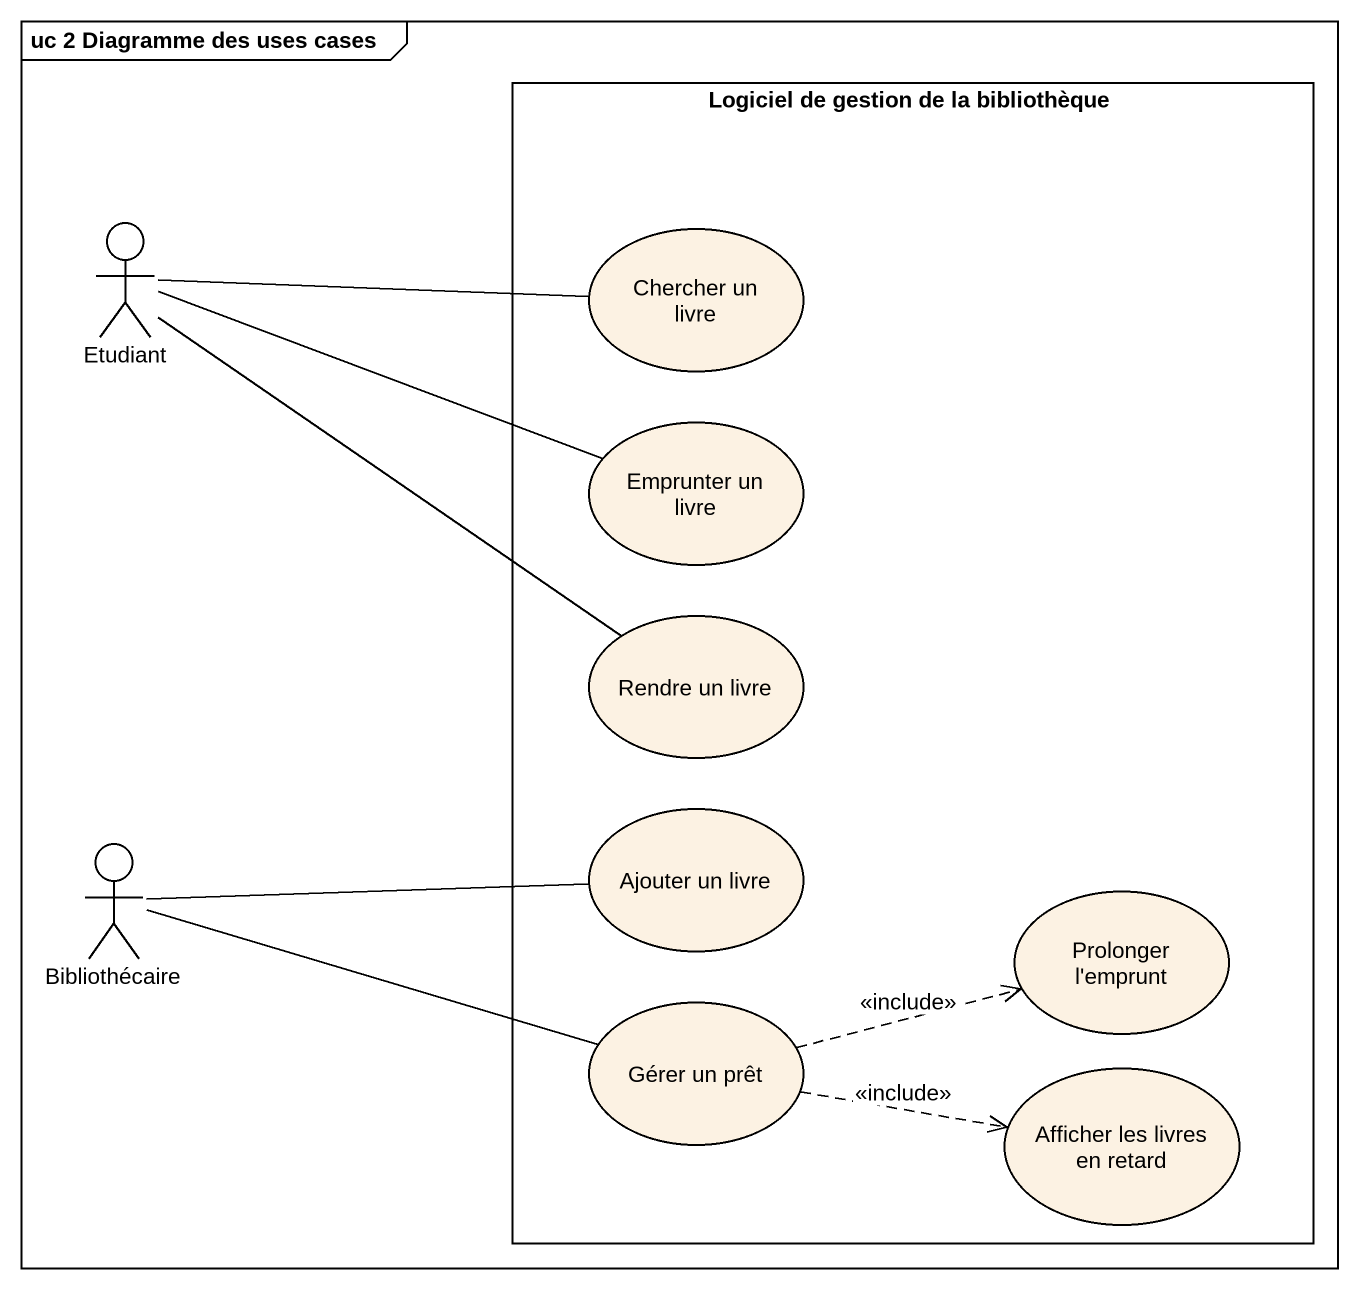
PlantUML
@startuml
mainframe uc 2 Diagramme des uses cases
rectangle "Logiciel de gestion de la bibliothèque" as Logiciel_de_gestion_de_la {
  usecase "Chercher un livre" as Chercher_un_livre
  usecase "Emprunter un livre" as Emprunter_un_livre
  usecase "Rendre un livre" as Rendre_un_livre
  usecase "Ajouter un livre" as Ajouter_un_livre
  usecase "Prolonger l'emprunt" as Prolonger_l_emprunt
  usecase "Gérer un prêt" as Gérer_un_prêt
  usecase "Afficher les livres en retard" as Afficher_les_livres_en
}
actor Etudiant
actor Bibliothécaire
Etudiant -right- Chercher_un_livre
Etudiant -right- Emprunter_un_livre
Etudiant -- Rendre_un_livre
Bibliothécaire -right- Ajouter_un_livre
Bibliothécaire -right- Gérer_un_prêt
Gérer_un_prêt .right.> Prolonger_l_emprunt : <<include>>
Gérer_un_prêt .right.> Afficher_les_livres_en : <<include>>
@enduml
